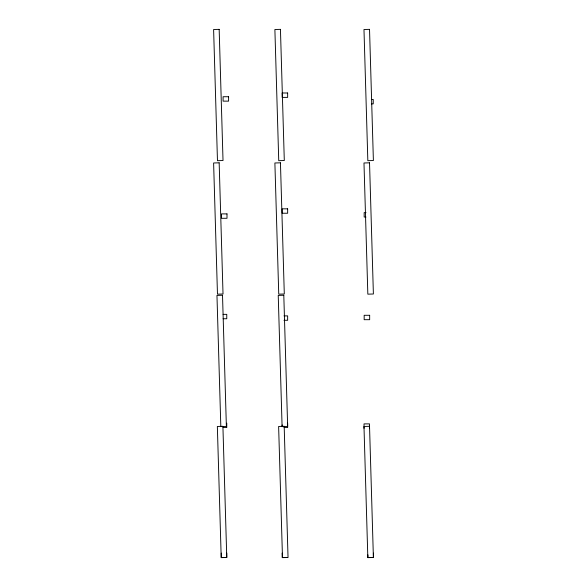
<?xml version="1.0" encoding="UTF-8"?>
<svg xmlns="http://www.w3.org/2000/svg" width="587" height="587" viewBox="0 0 587 587"><rect width="100%" height="100%" fill="white"/><g stroke="black" fill="none" stroke-linecap="round" stroke-linejoin="round"><path stroke-width="0.88" d="M371.41 99.482L373.244 99.482L373.244 103.877L371.41 103.877M366.002 212.633L364.167 212.633L364.167 217.029L366.002 217.029M223.097 314.353L226.765 314.353L226.765 318.748L223.097 318.748M283.991 315.894L287.652 315.894L287.652 320.289L283.991 320.289M223.097 427.563L226.765 427.563L226.765 423.168M283.991 427.563L287.652 427.563L287.652 423.168M287.652 557.489L282.156 557.489L282.156 553.093M373.391 553.093L373.391 557.489L367.836 557.65L363.977 426.47L369.531 426.301L373.391 557.489L367.895 557.489L367.895 554.847M369.524 428.283L369.524 423.887L364.028 423.887L364.028 428.283M282.156 424.929L282.156 426.69M226.765 553.093L226.765 557.489L221.204 557.65L217.351 426.47L222.906 426.301L226.765 557.489L221.27 557.489L221.27 553.093M219.164 29.35L213.609 29.511L217.469 160.699L223.023 160.53L219.164 29.35M280.447 29.35L274.885 29.511L278.744 160.699L284.299 160.53L280.447 29.35M369.531 29.35L363.977 29.511L367.836 160.699L373.391 160.53L369.531 29.35M219.164 162.819L213.609 162.981L217.469 294.16L223.023 293.999L219.164 162.819M280.447 162.819L274.885 162.981L278.744 294.16L284.299 293.999L280.447 162.819M369.531 162.819L363.977 162.981L367.836 294.16L373.391 293.999L369.531 162.819M222.517 295.246L216.963 295.408L220.822 426.588L226.377 426.426L222.517 295.246M283.8 295.246L278.238 295.408L282.098 426.588L287.652 426.426L283.8 295.246M284.181 426.301L278.627 426.47L282.486 557.65L288.041 557.489L284.181 426.301M287.652 92.988L282.156 92.988L282.156 97.383L287.652 97.383L287.652 92.988M228.592 96.73L223.097 96.73L223.097 101.133L228.592 101.133L228.592 96.73M287.652 208.833L282.156 208.833L282.156 213.235L287.652 213.235L287.652 208.833M227 213.895L221.504 213.895L221.504 218.291L227 218.291L227 213.895M369.663 315.292L364.167 315.292L364.167 319.688L369.663 319.688L369.663 315.292"/></g></svg>
